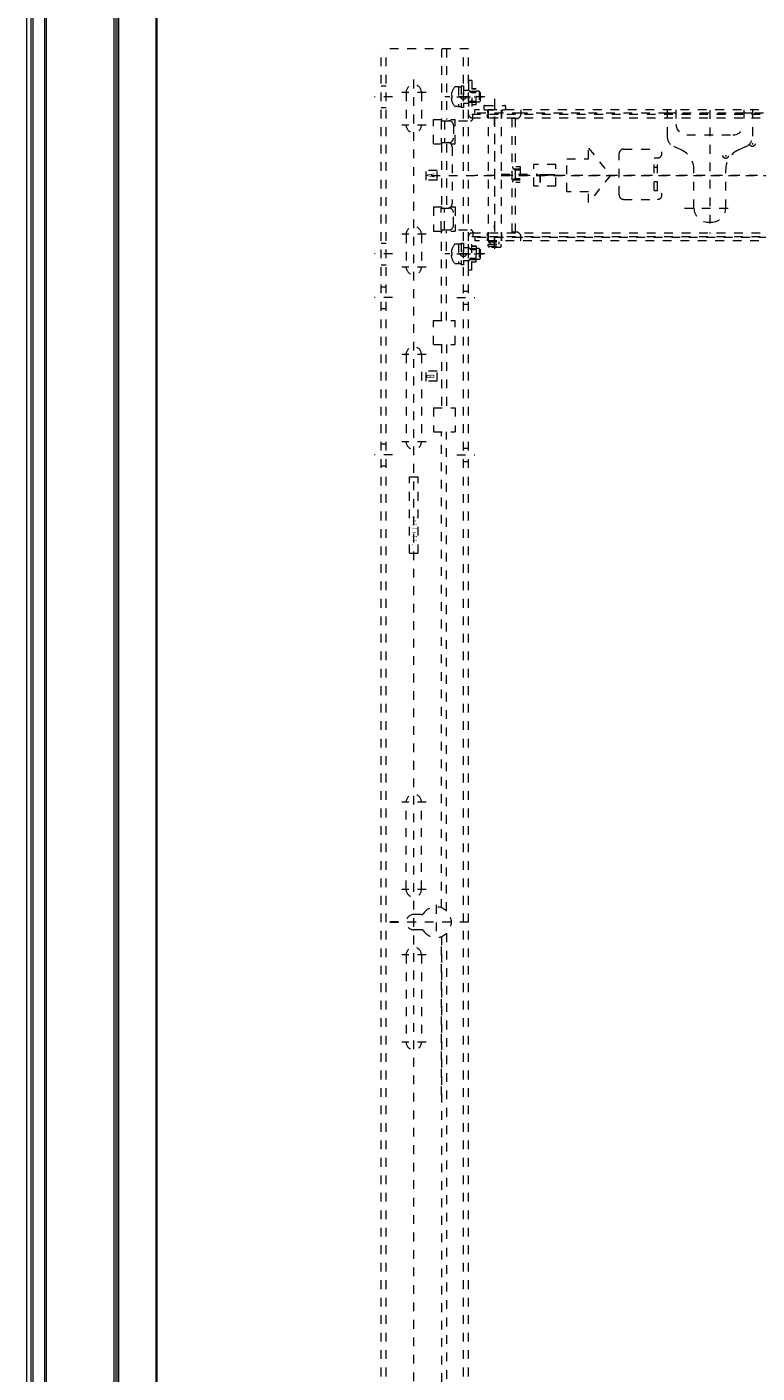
# Model space of a CAD drawing. Units: millimetres, scale not verified. Extents: x -63 to 62, y -56 to 57.
# Drawn here: x -23.29 to -14.93, y 4.71 to 20.12 of the extents above; entities that cross this region are included whole.
import ezdxf
from ezdxf.enums import TextEntityAlignment as Align

# ---------------------------------------------------------------- set-up
doc = ezdxf.new("R2010")
doc.units = ezdxf.units.MM
doc.header["$LTSCALE"] = 0.125
doc.header["$PDMODE"] = 32
doc.header["$PDSIZE"] = 0.0625
doc.linetypes.add('USER1', pattern=[1.4, 0.7, -0.7])
doc.layers.add('0-5_GAIKEI', color=1, linetype='USER1', lineweight=18)
doc.styles.add('ＭＳ ゴシック', font='')
doc.styles.get('ＭＳ ゴシック').set_extended_font_data('MS Gothic')

msp = doc.modelspace()

# ---------------------------------------------------------------- linework, layer by layer
at = {"layer": '0-5_GAIKEI', "color": 7, "linetype": 'Continuous'}
msp.add_line((-23.2894, -9.8288), (-23.2894, 28.8212), dxfattribs=at)
at = {"layer": '0-5_GAIKEI', "linetype": 'Continuous'}
for p, q in [((-23.2413, -9.7709), (-23.2413, 28.7632)), ((-23.2234, 28.7632), (-23.2234, -9.7709)), ((-23.0831, -9.6305), (-23.0831, 28.6229)), ((-23.07, 28.6229), (-23.07, -9.6305)), ((-22.2897, -8.8722), (-22.2897, 27.8646)), ((-22.247, -8.8163), (-22.247, 27.8087)), ((-22.2398, 27.8087), (-22.2398, -8.8163)), ((-22.2369, -8.8163), (-22.2369, 27.8087)), ((-21.8119, -8.4288), (-21.8119, 27.4212)), ((-21.7994, -8.4288), (-21.7994, 27.4212))]:
    msp.add_line(p, q, dxfattribs=at)
at = {"layer": '0-5_GAIKEI'}
for p, q in [((-18.2369, 19.8712), (-19.2369, 19.8712)), ((-19.2369, -0.1288), (-19.2369, 19.8712)), ((-19.1794, -0.1288), (-19.1794, 19.8712)), ((-18.5444, 19.8712), (-18.5444, 19.0587)), ((-18.4869, 19.8712), (-18.4869, 19.0587)), ((-18.2944, -0.1288), (-18.2944, 19.8712)), ((-18.2369, -0.1288), (-18.2369, 19.8712)), ((-19.2369, 19.4462), (-19.1794, 19.4462)), ((-18.8619, 0.2165), (-18.8619, 19.5628)), ((-18.3519, 19.4337), (-18.3931, 19.4337)), ((-18.3519, 19.4362), (-18.3194, 19.4362)), ((-18.3519, 19.4362), (-18.3519, 19.2062)), ((-18.3194, 19.4462), (-18.2944, 19.4462)), ((-18.3194, 19.4462), (-18.3194, 19.1962)), ((-18.2944, 19.4462), (-18.2944, 19.1962)), ((-18.1969, 19.5087), (-18.2369, 19.5087)), ((-18.2369, 19.5087), (-18.2369, 19.1212)), ((-18.1969, 19.5087), (-18.1969, 19.1212)), ((-19.1044, 19.3212), (-19.3119, 19.3212)), ((-18.7201, 19.3712), (-18.9997, 19.3712)), ((-18.9494, 19.3712), (-18.9494, 18.9962)), ((-18.7744, 19.3712), (-18.7744, 18.9962)), ((-18.0481, 19.3212), (-18.5062, 19.3212)), ((-18.4337, 19.3362), (-18.4237, 19.3362)), ((-18.4337, 19.3062), (-18.4237, 19.3062)), ((-18.4237, 19.3062), (-18.4237, 19.3362)), ((-18.3694, 19.3212), (-18.1619, 19.3212)), ((-18.3119, 19.3212), (-18.0719, 19.3212)), ((-18.2944, 19.3962), (-18.2369, 19.3962)), ((-18.2259, 19.3837), (-18.1469, 19.3837)), ((-18.1969, 19.4112), (-18.1469, 19.4112)), ((-18.1469, 19.4112), (-18.1969, 19.4112)), ((-18.1969, 19.3712), (-18.1469, 19.3712)), ((-18.1969, 19.2712), (-18.1469, 19.2712)), ((-18.1469, 19.2312), (-18.1469, 19.4112)), ((-18.1152, 19.3837), (-18.1469, 19.3837)), ((-18.1152, 19.3837), (-18.1152, 19.2587)), ((-18.1019, 19.3704), (-18.1152, 19.3837)), ((-18.1019, 19.272), (-18.1152, 19.2587)), ((-18.1019, 19.3704), (-18.1019, 19.272)), ((-17.9369, 19.2962), (-17.9369, 17.5426)), ((-17.9369, 19.2782), (-17.9369, 17.5591)), ((-19.2369, 19.1962), (-19.1794, 19.1962)), ((-18.3519, 19.2087), (-18.3931, 19.2087)), ((-18.3194, 19.2062), (-18.3519, 19.2062)), ((-18.2944, 19.1962), (-18.3194, 19.1962)), ((-18.2944, 19.2462), (-18.2369, 19.2462)), ((-18.2259, 19.2587), (-18.1469, 19.2587)), ((-18.1969, 19.2312), (-18.1469, 19.2312)), ((-18.1969, 19.1212), (-6.3519, 19.1212)), ((-18.1619, 19.1312), (-18.1619, 19.1712)), ((-6.3119, 19.1712), (-18.1619, 19.1712)), ((-17.6369, 19.1312), (-18.1619, 19.1312)), ((-18.1152, 19.2587), (-18.1469, 19.2587)), ((-18.0619, 19.2087), (-18.0619, 19.1837)), ((-18.0494, 19.2212), (-17.8244, 19.2212)), ((-18.0494, 19.1712), (-17.8244, 19.1712)), ((-18.0181, 19.1712), (-18.0181, 19.1312)), ((-18.0181, 19.0812), (-18.0181, 19.1212)), ((-18.0119, 19.1712), (-18.0119, 17.6587)), ((-17.9369, 18.9901), (-17.9369, 19.1814)), ((-17.8619, 19.1712), (-17.8619, 17.6587)), ((-17.8556, 19.1712), (-17.8556, 19.1312)), ((-17.8556, 19.0812), (-17.8556, 19.1212)), ((-17.8119, 19.2087), (-17.8119, 19.1837)), ((-17.6369, 19.1712), (-17.6369, 19.1212)), ((-15.9619, 19.1312), (-17.6369, 19.1312)), ((-15.9619, 19.1712), (-15.9619, 18.8646)), ((-15.8619, 19.1312), (-15.9619, 19.1312)), ((-15.8619, 19.1712), (-15.8619, 19.0087)), ((-15.0869, 19.1312), (-15.8619, 19.1312)), ((-15.4744, 19.1686), (-15.4744, 17.7568)), ((-15.0869, 19.1712), (-15.0869, 19.0087)), ((-14.9869, 19.1312), (-15.0869, 19.1312)), ((-14.9869, 19.1712), (-14.9869, 18.8646)), ((-8.4619, 19.1312), (-14.9869, 19.1312)), ((-18.7201, 18.9962), (-18.9997, 18.9962)), ((-18.6369, 19.0587), (-18.3869, 19.0587)), ((-18.6369, 18.7837), (-18.6369, 19.0587)), ((-18.5494, 19.0462), (-18.2119, 19.0462)), ((-18.5094, 19.0462), (-18.5094, 18.7962)), ((-18.4094, 18.9962), (-18.4094, 18.8462)), ((-18.1969, 19.0812), (-6.3519, 19.0812)), ((-17.7369, 17.7712), (-17.7369, 19.0712)), ((-17.6869, 19.0712), (-17.7369, 19.0712)), ((-17.6969, 17.7712), (-17.6969, 19.0712)), ((-15.7369, 18.8837), (-15.2119, 18.8837)), ((-18.5444, 18.7837), (-18.5444, 18.0587)), ((-18.4869, 18.7837), (-18.4869, 18.0587)), ((-18.4244, 18.7462), (-18.4244, 18.0962)), ((-16.5119, 18.1962), (-16.5119, 18.6712)), ((-16.4619, 18.7212), (-16.0719, 18.7212)), ((-15.8032, 18.7125), (-15.8881, 18.7506)), ((-15.1455, 18.7125), (-15.0607, 18.7506)), ((-17.7228, 18.4962), (-17.6437, 18.4962)), ((-17.6937, 18.5237), (-17.6437, 18.5237)), ((-17.6437, 18.5237), (-17.6437, 18.3437)), ((-17.2369, 18.5462), (-17.4869, 18.5462)), ((-17.4869, 18.2962), (-17.4869, 18.5462)), ((-17.2369, 18.2962), (-17.2369, 18.5462)), ((-17.1119, 18.2337), (-17.1119, 18.6087)), ((-17.1119, 18.6087), (-16.8619, 18.6087)), ((-16.1119, 18.6212), (-16.0719, 18.6212)), ((-16.1119, 18.2462), (-16.1119, 18.6212)), ((-16.1119, 18.5149), (-16.0719, 18.5149)), ((-16.0719, 18.2462), (-16.0719, 18.6212)), ((-18.7194, 18.3649), (-18.7194, 18.4774)), ((-18.5944, 18.4774), (-18.7194, 18.4774)), ((-18.5944, 18.3649), (-18.7194, 18.3649)), ((-18.6619, 18.4212), (-5.8348, 18.4212)), ((-18.5944, 18.3649), (-18.5944, 18.4774)), ((-6.1293, 18.4212), (-18.1643, 18.4212)), ((-17.8625, 18.4337), (-17.4387, 18.4337)), ((-17.7228, 18.3712), (-17.6437, 18.3712)), ((-17.6937, 18.4837), (-17.6437, 18.4837)), ((-17.6937, 18.3837), (-17.6437, 18.3837)), ((-17.6937, 18.3437), (-17.6437, 18.3437)), ((-16.6119, 18.4212), (-16.8619, 18.1087)), ((-16.1119, 18.3524), (-16.0719, 18.3524)), ((-15.6556, 18.0462), (-15.6556, 18.4844)), ((-15.2931, 18.0462), (-15.2931, 18.4844)), ((-17.2369, 18.2962), (-17.4869, 18.2962)), ((-16.8619, 18.2337), (-17.1119, 18.2337)), ((-16.8619, 18.1087), (-16.8619, 18.2337)), ((-16.1119, 18.2462), (-16.0719, 18.2462)), ((-18.6369, 18.0587), (-18.6369, 17.7837)), ((-18.5094, 17.7962), (-18.5094, 18.0462)), ((-16.4619, 18.1462), (-16.0719, 18.1462)), ((-15.7659, 18.0462), (-15.1834, 18.0462)), ((-18.4094, 17.8462), (-18.4094, 17.9962)), ((-15.4931, 17.8837), (-15.4556, 17.8837)), ((-18.7201, 17.7462), (-18.9997, 17.7462)), ((-18.9494, 17.7462), (-18.9494, 17.3712)), ((-18.7744, 17.7462), (-18.7744, 17.3712)), ((-18.6369, 17.7837), (-18.3869, 17.7837)), ((-18.5494, 17.7962), (-18.2119, 17.7962)), ((-18.5444, 16.7587), (-18.5444, 17.7837)), ((-18.4869, 16.7587), (-18.4869, 17.7837)), ((-18.1969, 17.7612), (-6.3519, 17.7612)), ((-18.0181, 17.7212), (-18.0181, 17.7612)), ((-17.9369, 17.6121), (-17.9369, 17.8503)), ((-17.8556, 17.7212), (-17.8556, 17.7612)), ((-17.6869, 17.7712), (-17.7369, 17.7712)), ((-19.2369, 17.6462), (-19.1794, 17.6462)), ((-18.3519, 17.6337), (-18.3931, 17.6337)), ((-18.3519, 17.6362), (-18.3194, 17.6362)), ((-18.3519, 17.6362), (-18.3519, 17.4062)), ((-18.3194, 17.6462), (-18.2944, 17.6462)), ((-18.3194, 17.6462), (-18.3194, 17.3962)), ((-18.2944, 17.6462), (-18.2944, 17.3962)), ((-18.2944, 17.5962), (-18.2369, 17.5962)), ((-18.2369, 17.3337), (-18.2369, 17.7212)), ((-18.2259, 17.5837), (-18.1469, 17.5837)), ((-18.1969, 17.3337), (-18.1969, 17.7212)), ((-18.1969, 17.7212), (-6.3519, 17.7212)), ((-18.1969, 17.6112), (-18.1469, 17.6112)), ((-18.1469, 17.6112), (-18.1969, 17.6112)), ((-18.1969, 17.5712), (-18.1469, 17.5712)), ((-18.1619, 17.7112), (-18.1619, 17.6712)), ((-17.6369, 17.7112), (-18.1619, 17.7112)), ((-6.3119, 17.6712), (-18.1619, 17.6712)), ((-18.1469, 17.6112), (-18.1469, 17.4312)), ((-18.1469, 17.4312), (-18.1469, 17.6112)), ((-18.1152, 17.5837), (-18.1469, 17.5837)), ((-18.1152, 17.5837), (-18.1152, 17.4587)), ((-18.1019, 17.5704), (-18.1152, 17.5837)), ((-18.1019, 17.5704), (-18.1019, 17.472)), ((-18.0181, 17.6712), (-18.0181, 17.7112)), ((-18.0119, 17.6587), (-17.8619, 17.6587)), ((-18.0119, 17.6087), (-18.0119, 17.6337)), ((-18.0119, 17.6337), (-17.8619, 17.6337)), ((-18.0119, 17.6087), (-17.9994, 17.5962)), ((-18.0119, 17.6087), (-17.8619, 17.6087)), ((-17.8744, 17.5962), (-17.9994, 17.5962)), ((-17.9869, 17.6337), (-17.9869, 17.6587)), ((-17.8869, 17.6337), (-17.8869, 17.6587)), ((-17.8619, 17.6087), (-17.8744, 17.5962)), ((-17.8619, 17.6087), (-17.8619, 17.6337)), ((-17.8556, 17.6712), (-17.8556, 17.7112)), ((-17.6369, 17.6712), (-17.6369, 17.7212)), ((-6.4144, 17.7112), (-17.6369, 17.7112)), ((-19.1044, 17.5212), (-19.3119, 17.5212)), ((-18.0481, 17.5212), (-18.5062, 17.5212)), ((-18.4337, 17.5362), (-18.4237, 17.5362)), ((-18.4337, 17.5062), (-18.4237, 17.5062)), ((-18.4237, 17.5062), (-18.4237, 17.5362)), ((-18.3694, 17.5212), (-18.1619, 17.5212)), ((-18.3119, 17.5212), (-18.0719, 17.5212)), ((-18.2944, 17.4462), (-18.2369, 17.4462)), ((-18.2259, 17.4587), (-18.1469, 17.4587)), ((-18.1969, 17.4712), (-18.1469, 17.4712)), ((-18.1969, 17.4312), (-18.1469, 17.4312)), ((-18.1969, 17.4312), (-18.1469, 17.4312)), ((-18.1152, 17.4587), (-18.1469, 17.4587)), ((-18.1019, 17.472), (-18.1152, 17.4587)), ((-19.2369, 17.3962), (-19.1794, 17.3962)), ((-18.7201, 17.3712), (-18.9997, 17.3712)), ((-18.3519, 17.4087), (-18.3931, 17.4087)), ((-18.3194, 17.4062), (-18.3519, 17.4062)), ((-18.2944, 17.3962), (-18.3194, 17.3962)), ((-18.1969, 17.3337), (-18.2369, 17.3337)), ((-19.2369, 17.1462), (-19.1794, 17.1462)), ((-19.1044, 17.0212), (-19.3119, 17.0212)), ((-18.3694, 17.0212), (-18.1619, 17.0212)), ((-18.2944, 17.0962), (-18.2369, 17.0962)), ((-19.2369, 16.8962), (-19.1794, 16.8962)), ((-18.2944, 16.9462), (-18.2369, 16.9462)), ((-18.6369, 16.7587), (-18.3869, 16.7587)), ((-18.6369, 16.4837), (-18.6369, 16.7587)), ((-18.3869, 16.4837), (-18.3869, 16.7587)), ((-18.7201, 16.3712), (-18.9997, 16.3712)), ((-18.9494, 16.3712), (-18.9494, 15.3712)), ((-18.7744, 16.3712), (-18.7744, 15.3712)), ((-18.6369, 16.4837), (-18.3869, 16.4837)), ((-18.5444, 16.4837), (-18.5444, 15.7587)), ((-18.4869, 16.4837), (-18.4869, 15.7587)), ((-18.7194, 16.0649), (-18.7194, 16.1774)), ((-18.5944, 16.1774), (-18.7194, 16.1774)), ((-18.5944, 16.0649), (-18.7194, 16.0649)), ((-18.5944, 16.0649), (-18.5944, 16.1774)), ((-18.6369, 15.7587), (-18.3869, 15.7587)), ((-18.6369, 15.7587), (-18.6369, 15.4837)), ((-18.3869, 15.7587), (-18.3869, 15.4837)), ((-18.6369, 15.4837), (-18.3869, 15.4837)), ((-18.5444, 10.0346), (-18.5444, 15.4837)), ((-18.4869, 9.9986), (-18.4869, 15.4837)), ((-19.2369, 15.3462), (-19.1794, 15.3462)), ((-18.7201, 15.3712), (-18.9997, 15.3712)), ((-18.2944, 15.2962), (-18.2369, 15.2962)), ((-19.1044, 15.2212), (-19.3119, 15.2212)), ((-18.3694, 15.2212), (-18.1619, 15.2212)), ((-18.2944, 15.1462), (-18.2369, 15.1462)), ((-19.2369, 15.0962), (-19.1794, 15.0962)), ((-18.9119, 14.9712), (-18.8119, 14.9712)), ((-18.9119, 14.0962), (-18.9119, 14.9712)), ((-18.7201, 11.2462), (-18.9997, 11.2462)), ((-18.9494, 10.2462), (-18.9494, 11.2462)), ((-18.7744, 10.2462), (-18.7744, 11.2462)), ((-18.7201, 10.2462), (-18.9997, 10.2462)), ((-18.6069, 10.0681), (-18.6069, 9.6724)), ((-19.0369, 9.8762), (-19.1794, 9.8762)), ((-19.0369, 9.8737), (-19.1794, 9.8737)), ((-19.0369, 9.8712), (-19.1794, 9.8712)), ((-19.0369, 9.8687), (-19.1794, 9.8687)), ((-19.0369, 9.8662), (-19.1794, 9.8662)), ((-18.2369, 9.8712), (-18.9777, 9.8712)), ((-18.7722, 9.9587), (-18.8619, 9.9587)), ((-18.7722, 9.7837), (-18.8619, 9.7837)), ((-18.4869, 9.7438), (-18.4869, 4.2587)), ((-18.5444, 9.7077), (-18.5444, 4.2587)), ((-18.5444, 7.891), (-18.5444, 9.6962)), ((-18.7201, 9.4962), (-18.9997, 9.4962)), ((-18.9494, 9.4962), (-18.9494, 8.4962)), ((-18.7744, 9.4962), (-18.7744, 8.4962)), ((-18.7201, 8.4962), (-18.9997, 8.4962))]:
    msp.add_line(p, q, dxfattribs=at)
at = {"layer": '0-5_GAIKEI', "linetype": 'Continuous'}
msp.add_lwpolyline([(-22.2897, 27.8646), (-22.2721, 27.8646), (-22.2721, -8.8722)], dxfattribs=at)
at = {"layer": '0-5_GAIKEI'}
for points in [[(-18.1969, 19.2312), (-18.1469, 19.2312), (-18.1469, 19.4112)], [(-18.1869, 19.0712), (-18.1869, 19.0812), (-18.1869, 19.1212)], [(-18.6369, 18.7837), (-18.3869, 18.7837), (-18.3869, 19.0587)], [(-18.5494, 19.0462), (-18.5494, 18.7962), (-18.4594, 18.7962)], [(-16.8619, 18.6087), (-16.8619, 18.7337), (-16.6119, 18.4212)], [(-18.6369, 18.0587), (-18.3869, 18.0587), (-18.3869, 17.7837)], [(-18.5494, 17.7962), (-18.5494, 18.0462), (-18.4594, 18.0462)], [(-18.1869, 17.7712), (-18.1869, 17.7612), (-18.1869, 17.7212)], [(-18.9119, 14.0962), (-18.8119, 14.0962), (-18.8119, 14.9712)]]:
    msp.add_lwpolyline(points, dxfattribs=at)
for centre, radius, start, end in [((-18.8619, 19.3712), 0.0875, 0, 180), ((-18.2603, 19.3212), 0.174, 139.72739, 175.05554), ((-18.2603, 19.3212), 0.174, 184.94446, 220.27261), ((-18.1969, 19.4112), 0.04, 180, 270), ((-18.1969, 19.2312), 0.04, 90, 180), ((-18.1969, 19.1212), 0.04, 180, 270), ((-18.0494, 19.2087), 0.0125, 90, 180), ((-18.0494, 19.1837), 0.0125, 180, 270), ((-17.8244, 19.2087), 0.0125, 0, 90), ((-17.8244, 19.1837), 0.0125, 270, 0), ((-17.6869, 19.1212), 0.05, 270, 0), ((-18.8619, 18.9962), 0.0875, 180, 0), ((-18.4594, 18.9962), 0.05, 0, 90), ((-18.2119, 19.0712), 0.025, 270, 0), ((-15.7369, 19.0087), 0.125, 180, 270), ((-15.2119, 19.0087), 0.125, 270, 0), ((-18.4594, 18.8462), 0.05, 270, 0), ((-15.8369, 18.8646), 0.125, 180, 245.82089), ((-15.1119, 18.8646), 0.125, 294.17911, 0), ((-18.4744, 18.7462), 0.05, 0, 90), ((-16.4619, 18.6712), 0.05, 90, 180), ((-16.0719, 18.6712), 0.05, 270, 90), ((-15.9056, 18.4844), 0.25, 0, 65.82089), ((-15.0431, 18.4844), 0.25, 114.17911, 180), ((-17.6937, 18.5237), 0.04, 180, 270), ((-17.6937, 18.3437), 0.04, 90, 180), ((-16.4619, 18.1962), 0.05, 180, 270), ((-16.0719, 18.1962), 0.05, 270, 90), ((-18.4744, 18.0962), 0.05, 270, 0), ((-18.4594, 17.9962), 0.05, 0, 90), ((-15.4931, 18.0462), 0.1625, 180, 270), ((-15.4556, 18.0462), 0.1625, 270, 0), ((-18.8619, 17.7462), 0.0875, 0, 180), ((-18.4594, 17.8462), 0.05, 270, 0), ((-18.1969, 17.7212), 0.04, 90, 180), ((-18.2119, 17.7712), 0.025, 0, 90), ((-17.6869, 17.7212), 0.05, 0, 90), ((-18.2603, 17.5212), 0.174, 139.72739, 175.05554), ((-18.1969, 17.6112), 0.04, 180, 270), ((-18.2603, 17.5212), 0.174, 184.94446, 220.27261), ((-18.1969, 17.4312), 0.04, 90, 180), ((-18.8619, 17.3712), 0.0875, 180, 0), ((-18.8619, 16.3712), 0.0875, 0, 180), ((-18.8619, 15.3712), 0.0875, 180, 0), ((-18.8619, 11.2462), 0.0875, 0, 180), ((-18.8619, 10.2462), 0.0875, 180, 0), ((-18.6069, 9.8712), 0.175, 214.22887, 145.77113), ((-18.8619, 9.8712), 0.0875, 90, 270), ((-18.7722, 9.9837), 0.025, 270, 325.77113), ((-18.7722, 9.7587), 0.025, 34.22887, 90), ((-18.8619, 9.4962), 0.0875, 0, 180), ((-18.8619, 8.4962), 0.0875, 180, 0)]:
    msp.add_arc(centre, radius, start, end, dxfattribs=at)
for p in [(-18.2944, 19.3212), (-14.9869, 18.7837), (-15.2931, 18.6462), (-18.2944, 17.5212)]:
    msp.add_point(p, dxfattribs=at)

# ---------------------------------------------------------------- texts
at = {"layer": '0-5_GAIKEI', "color": 7, "style": 'ＭＳ ゴシック'}
for s, height, rotation, width, p in [('A', 0.0916, 90, 0.75, (-18.5996, 18.3978)), ('Ｌ', 0.1833, 270, 0.85, (-17.482, 18.5002)), ('B', 0.0916, 90, 0.75, (-18.5984, 16.0978))]:
    msp.add_text(s, height=height, rotation=rotation, dxfattribs=dict(at, width=width)).set_placement(p, align=Align.BOTTOM_LEFT)
at = {"layer": '0-5_GAIKEI', "color": 7, "insert": (-18.8253, 14.1905), "char_height": 0.05499, "attachment_point": 7, "rotation": 90, "style": 'ＭＳ ゴシック'}
msp.add_mtext('\\T4;\\W0.25;TBLA3865', dxfattribs=at)

doc.saveas('drawing.dxf')
